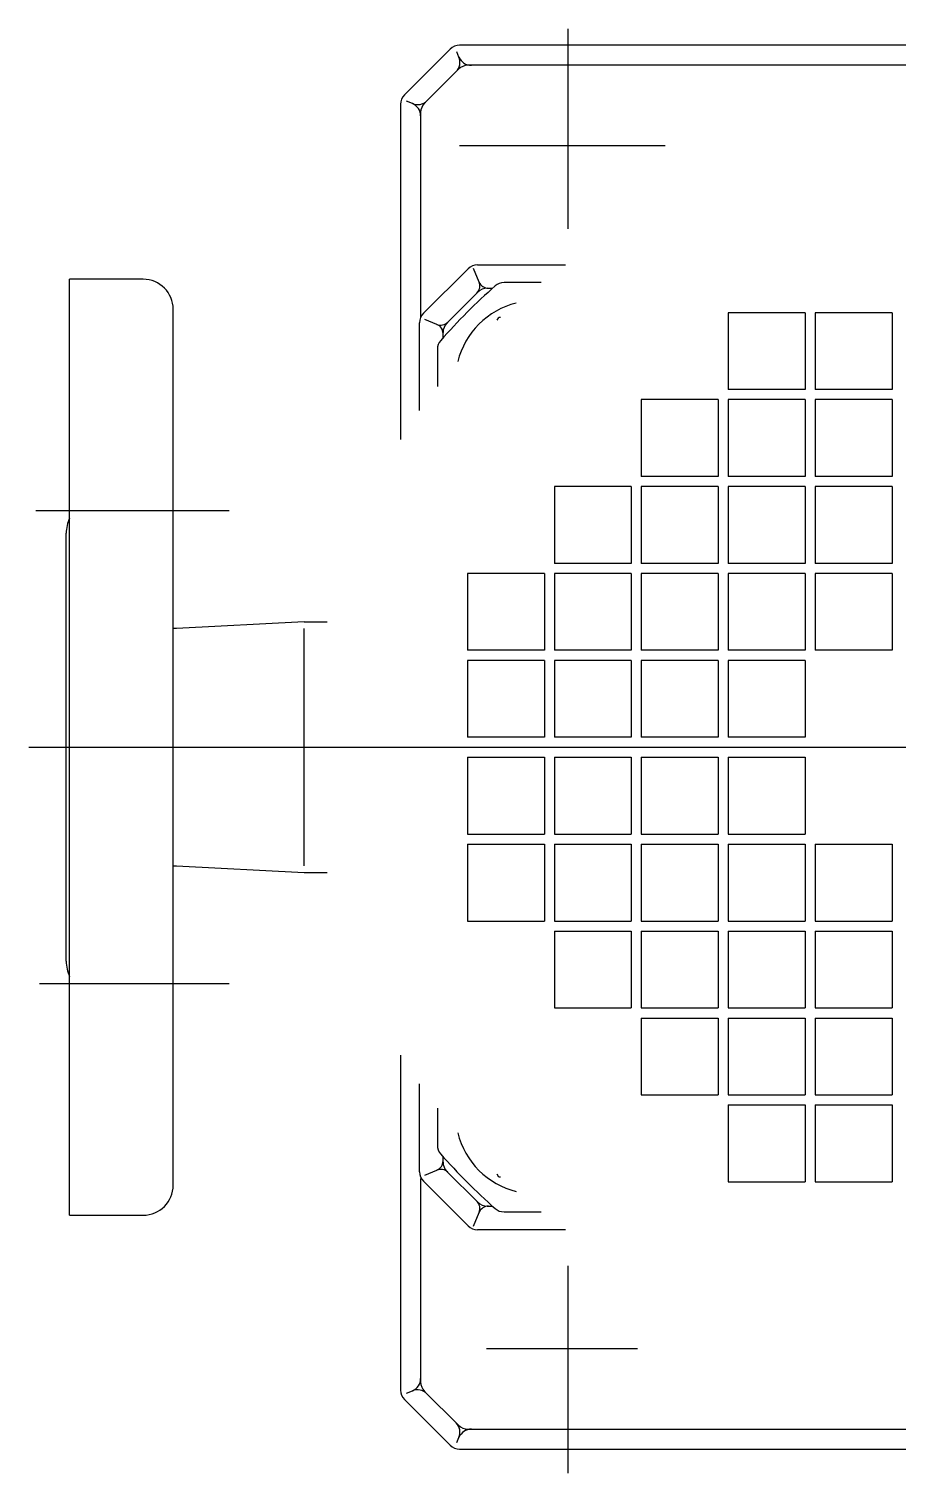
# Model space of a CAD drawing. Extents: x 226317 to 226469, y 8188101 to 8188260.
# Drawn here: x 226391.5586 to 226391.6884, y 8188239.5975 to 8188239.8135 of the extents above; entities that cross this region are included whole.
import ezdxf

# ---------------------------------------------------------------- set-up
doc = ezdxf.new("R2010")
doc.units = 0
doc.header["$LTSCALE"] = 15
doc.layers.get('0').update_dxf_attribs({"color": 250})
doc.layers.add('A-SANITARIOS', color=250, linetype='Continuous')

# ---------------------------------------------------------------- blocks, each defined once
blk = doc.blocks.new('BOMBAS-28.02.2025')
at = {"layer": 'A-SANITARIOS', "color": 8}
for p, q in [((2.122102833411191, -3.096062785945833, -9.617525271273668e-07), (2.122102833411191, -3.125987513922155, -9.617525271273668e-07)), ((2.122102833411191, -3.096062785945833, -9.617525271273668e-07), (2.122102833411191, -3.125987513922155, -9.617525271273668e-07)), ((2.104518218955491, -3.099100434221327, -9.617525271273668e-07), (2.097689614689443, -3.105928865261376, -9.617525271273668e-07)), ((2.104518218955491, -3.099100434221327, -9.617525271273668e-07), (2.097689614689443, -3.105928865261376, -9.617525271273668e-07)), ((2.105833618959878, -3.100280023179948, -9.617525271273668e-07), (2.105515250063036, -3.099511443637311, -9.617525271273668e-07)), ((2.105833618959878, -3.100280023179948, -9.617525271273668e-07), (2.105515250063036, -3.099511443637311, -9.617525271273668e-07)), ((2.238274223229382, -3.098514278419316, -9.617525271273668e-07), (2.105931690952275, -3.098514278419316, -9.617525271273668e-07)), ((2.238274223229382, -3.098514278419316, -9.617525271273668e-07), (2.105931690952275, -3.098514278419316, -9.617525271273668e-07)), ((2.105760970211122, -3.102100304327905, -9.617525271273668e-07), (2.100690138584469, -3.107171001844108, -9.617525271273668e-07)), ((2.105760970211122, -3.102100304327905, -9.617525271273668e-07), (2.100690138584469, -3.107171001844108, -9.617525271273668e-07)), ((2.237031542754266, -3.101514277048409, -9.617525271273668e-07), (2.107174853852484, -3.101514277048409, -9.617525271273668e-07)), ((2.237031542754266, -3.101514277048409, -9.617525271273668e-07), (2.107174853852484, -3.101514277048409, -9.617525271273668e-07)), ((2.097104298940394, -3.107311517931521, -9.617525271273668e-07), (2.097104298940394, -3.157479166053236, -9.617525271273668e-07)), ((2.097104298940394, -3.107311517931521, -9.617525271273668e-07), (2.097104298940394, -3.157479166053236, -9.617525271273668e-07)), ((2.09886921296129, -3.107245563529432, -9.617525271273668e-07), (2.097993386036251, -3.106882776133716, -9.617525271273668e-07)), ((2.09886921296129, -3.107245563529432, -9.617525271273668e-07), (2.097993386036251, -3.106882776133716, -9.617525271273668e-07)), ((2.100104299432132, -3.108585155569017, -9.617525271273668e-07), (2.100104299432132, -3.139186107553542, -9.617525271273668e-07)), ((2.100104299432132, -3.108585155569017, -9.617525271273668e-07), (2.100104299432132, -3.139186107553542, -9.617525271273668e-07)), ((2.105931202939246, -3.113514262251556, -9.617525271273668e-07), (2.13668803969631, -3.113514262251556, -9.617525271273668e-07)), ((2.105931202939246, -3.113514262251556, -9.617525271273668e-07), (2.13668803969631, -3.113514262251556, -9.617525271273668e-07)), ((2.107190323120449, -3.131936433725059, -9.617525271273668e-07), (2.100525633490179, -3.138601121492684, -9.617525271273668e-07)), ((2.107190323120449, -3.131936433725059, -9.617525271273668e-07), (2.100525633490179, -3.138601121492684, -9.617525271273668e-07)), ((2.108847473806236, -3.133938428945839, -9.617525271273668e-07), (2.108003989851568, -3.131902108900249, -9.617525271273668e-07)), ((2.108847473806236, -3.133938428945839, -9.617525271273668e-07), (2.108003989851568, -3.131902108900249, -9.617525271273668e-07)), ((2.108604542037938, -3.131350657902658, -9.617525271273668e-07), (2.12173979455838, -3.131350657902658, -9.617525271273668e-07)), ((2.108604542037938, -3.131350657902658, -9.617525271273668e-07), (2.12173979455838, -3.131350657902658, -9.617525271273668e-07)), ((2.047601369267795, -3.273514079861343, -9.617525271273668e-07), (2.047601369267795, -3.133514263667166, -9.617525271273668e-07)), ((2.058601369208191, -3.133514263667166, -9.617525271273668e-07), (2.047601369267795, -3.133514263667166, -9.617525271273668e-07)), ((2.047601369267795, -3.273514079861343, -9.617525271273668e-07), (2.047601369267795, -3.133514263667166, -9.617525271273668e-07)), ((2.058601369208191, -3.133514263667166, -9.617525271273668e-07), (2.047601369267795, -3.133514263667166, -9.617525271273668e-07)), ((2.118123346066568, -3.134014506824315, -9.617525271273668e-07), (2.112571827194188, -3.134014506824315, -9.617525271273668e-07)), ((2.118123346066568, -3.134014506824315, -9.617525271273668e-07), (2.112571827194188, -3.134014506824315, -9.617525271273668e-07)), ((2.108645708358381, -3.135449956171215, -9.617525271273668e-07), (2.104039154073689, -3.140056508593261, -9.617525271273668e-07)), ((2.108645708358381, -3.135449956171215, -9.617525271273668e-07), (2.104039154073689, -3.140056508593261, -9.617525271273668e-07)), ((2.110060107952449, -3.134864176623523, -9.617525271273668e-07), (2.110854298865888, -3.134864176623523, -9.617525271273668e-07)), ((2.110060107952449, -3.134864176623523, -9.617525271273668e-07), (2.110854298865888, -3.134864176623523, -9.617525271273668e-07)), ((2.063101370877121, -3.269014292396605, -9.617525271273668e-07), (2.063101370877121, -3.138014079071581, -9.617525271273668e-07)), ((2.063101370877121, -3.269014292396605, -9.617525271273668e-07), (2.063101370877121, -3.138014079071581, -9.617525271273668e-07)), ((2.157602834573481, -3.138514171354473, -9.617525271273668e-07), (2.146102835482452, -3.138514171354473, -9.617525271273668e-07)), ((2.146102835482452, -3.138514171354473, -9.617525271273668e-07), (2.146102835482452, -3.150014170445502, -9.617525271273668e-07)), ((2.157602834573481, -3.138514171354473, -9.617525271273668e-07), (2.146102835482452, -3.138514171354473, -9.617525271273668e-07)), ((2.146102835482452, -3.138514171354473, -9.617525271273668e-07), (2.146102835482452, -3.150014170445502, -9.617525271273668e-07)), ((2.157602834573481, -3.138514171354473, -9.617525271273668e-07), (2.157602834573481, -3.150014170445502, -9.617525271273668e-07)), ((2.157602834573481, -3.138514171354473, -9.617525271273668e-07), (2.157602834573481, -3.150014170445502, -9.617525271273668e-07)), ((2.159102833888028, -3.138514171354473, -9.617525271273668e-07), (2.159102833888028, -3.150014170445502, -9.617525271273668e-07)), ((2.170602832979057, -3.138514171354473, -9.617525271273668e-07), (2.159102833888028, -3.138514171354473, -9.617525271273668e-07)), ((2.159102833888028, -3.138514171354473, -9.617525271273668e-07), (2.159102833888028, -3.150014170445502, -9.617525271273668e-07)), ((2.170602832979057, -3.138514171354473, -9.617525271273668e-07), (2.159102833888028, -3.138514171354473, -9.617525271273668e-07)), ((2.170602832979057, -3.138514171354473, -9.617525271273668e-07), (2.170602832979057, -3.150014170445502, -9.617525271273668e-07)), ((2.170602832979057, -3.138514171354473, -9.617525271273668e-07), (2.170602832979057, -3.150014170445502, -9.617525271273668e-07)), ((2.099939501902554, -3.153150950558484, -9.617525271273668e-07), (2.099939501902554, -3.140015392564237, -9.617525271273668e-07)), ((2.099939501902554, -3.153150950558484, -9.617525271273668e-07), (2.099939501902554, -3.140015392564237, -9.617525271273668e-07)), ((2.102527438721154, -3.140258840285242, -9.617525271273668e-07), (2.100723669922445, -3.139511690475047, -9.617525271273668e-07)), ((2.102527438721154, -3.140258840285242, -9.617525271273668e-07), (2.100723669922445, -3.139511690475047, -9.617525271273668e-07)), ((2.11156789312372, -3.139642960391939, -9.617525271273668e-07), (2.111816308519337, -3.139212694950402, -9.617525271273668e-07)), ((2.11156789312372, -3.139642960391939, -9.617525271273668e-07), (2.111816308519337, -3.139212694950402, -9.617525271273668e-07)), ((2.112025440728758, -3.139212596230209, -9.617525271273668e-07), (2.111816217249725, -3.139212596230209, -9.617525271273668e-07)), ((2.112025440728758, -3.139212596230209, -9.617525271273668e-07), (2.111816217249725, -3.139212596230209, -9.617525271273668e-07)), ((2.103452929353807, -3.142265300266445, -9.617525271273668e-07), (2.103452929353807, -3.141470835544169, -9.617525271273668e-07)), ((2.103452929353807, -3.142265300266445, -9.617525271273668e-07), (2.103452929353807, -3.141470835544169, -9.617525271273668e-07)), ((2.102601126825903, -3.143985209055245, -9.617525271273668e-07), (2.102601126825903, -3.149537212215364, -9.617525271273668e-07)), ((2.102601126825903, -3.143985209055245, -9.617525271273668e-07), (2.102601126825903, -3.149537212215364, -9.617525271273668e-07)), ((2.14460283430526, -3.151514171622694, -9.617525271273668e-07), (2.133102833351586, -3.151514171622694, -9.617525271273668e-07)), ((2.133102833351586, -3.151514171622694, -9.617525271273668e-07), (2.133102833351586, -3.163014170713723, -9.617525271273668e-07)), ((2.14460283430526, -3.151514171622694, -9.617525271273668e-07), (2.133102833351586, -3.151514171622694, -9.617525271273668e-07)), ((2.133102833351586, -3.151514171622694, -9.617525271273668e-07), (2.133102833351586, -3.163014170713723, -9.617525271273668e-07)), ((2.14460283430526, -3.151514171622694, -9.617525271273668e-07), (2.14460283430526, -3.163014170713723, -9.617525271273668e-07)), ((2.14460283430526, -3.151514171622694, -9.617525271273668e-07), (2.14460283430526, -3.163014170713723, -9.617525271273668e-07)), ((2.157602834573481, -3.150014170445502, -9.617525271273668e-07), (2.146102835482452, -3.150014170445502, -9.617525271273668e-07)), ((2.157602834573481, -3.150014170445502, -9.617525271273668e-07), (2.146102835482452, -3.150014170445502, -9.617525271273668e-07)), ((2.157602834573481, -3.151514171622694, -9.617525271273668e-07), (2.146102835482452, -3.151514171622694, -9.617525271273668e-07)), ((2.146102835482452, -3.151514171622694, -9.617525271273668e-07), (2.146102835482452, -3.163014170713723, -9.617525271273668e-07)), ((2.157602834573481, -3.151514171622694, -9.617525271273668e-07), (2.146102835482452, -3.151514171622694, -9.617525271273668e-07)), ((2.146102835482452, -3.151514171622694, -9.617525271273668e-07), (2.146102835482452, -3.163014170713723, -9.617525271273668e-07)), ((2.157602834573481, -3.151514171622694, -9.617525271273668e-07), (2.157602834573481, -3.163014170713723, -9.617525271273668e-07)), ((2.157602834573481, -3.151514171622694, -9.617525271273668e-07), (2.157602834573481, -3.163014170713723, -9.617525271273668e-07)), ((2.170602832979057, -3.150014170445502, -9.617525271273668e-07), (2.159102833888028, -3.150014170445502, -9.617525271273668e-07)), ((2.170602832979057, -3.150014170445502, -9.617525271273668e-07), (2.159102833888028, -3.150014170445502, -9.617525271273668e-07)), ((2.170602832979057, -3.151514171622694, -9.617525271273668e-07), (2.159102833888028, -3.151514171622694, -9.617525271273668e-07)), ((2.159102833888028, -3.151514171622694, -9.617525271273668e-07), (2.159102833888028, -3.163014170713723, -9.617525271273668e-07)), ((2.170602832979057, -3.151514171622694, -9.617525271273668e-07), (2.159102833888028, -3.151514171622694, -9.617525271273668e-07)), ((2.159102833888028, -3.151514171622694, -9.617525271273668e-07), (2.159102833888028, -3.163014170713723, -9.617525271273668e-07)), ((2.170602832979057, -3.151514171622694, -9.617525271273668e-07), (2.170602832979057, -3.163014170713723, -9.617525271273668e-07)), ((2.170602832979057, -3.151514171622694, -9.617525271273668e-07), (2.170602832979057, -3.163014170713723, -9.617525271273668e-07)), ((2.131602834037039, -3.164514171890914, -9.617525271273668e-07), (2.120102833083365, -3.164514171890914, -9.617525271273668e-07)), ((2.120102833083365, -3.164514171890914, -9.617525271273668e-07), (2.120102833083365, -3.176014170981944, -9.617525271273668e-07)), ((2.131602834037039, -3.164514171890914, -9.617525271273668e-07), (2.120102833083365, -3.164514171890914, -9.617525271273668e-07)), ((2.120102833083365, -3.164514171890914, -9.617525271273668e-07), (2.120102833083365, -3.176014170981944, -9.617525271273668e-07)), ((2.131602834037039, -3.164514171890914, -9.617525271273668e-07), (2.131602834037039, -3.176014170981944, -9.617525271273668e-07)), ((2.131602834037039, -3.164514171890914, -9.617525271273668e-07), (2.131602834037039, -3.176014170981944, -9.617525271273668e-07)), ((2.14460283430526, -3.163014170713723, -9.617525271273668e-07), (2.133102833351586, -3.163014170713723, -9.617525271273668e-07)), ((2.14460283430526, -3.163014170713723, -9.617525271273668e-07), (2.133102833351586, -3.163014170713723, -9.617525271273668e-07)), ((2.14460283430526, -3.164514171890914, -9.617525271273668e-07), (2.133102833351586, -3.164514171890914, -9.617525271273668e-07)), ((2.133102833351586, -3.164514171890914, -9.617525271273668e-07), (2.133102833351586, -3.176014170981944, -9.617525271273668e-07)), ((2.14460283430526, -3.164514171890914, -9.617525271273668e-07), (2.133102833351586, -3.164514171890914, -9.617525271273668e-07)), ((2.133102833351586, -3.164514171890914, -9.617525271273668e-07), (2.133102833351586, -3.176014170981944, -9.617525271273668e-07)), ((2.14460283430526, -3.164514171890914, -9.617525271273668e-07), (2.14460283430526, -3.176014170981944, -9.617525271273668e-07)), ((2.14460283430526, -3.164514171890914, -9.617525271273668e-07), (2.14460283430526, -3.176014170981944, -9.617525271273668e-07)), ((2.157602834573481, -3.163014170713723, -9.617525271273668e-07), (2.146102835482452, -3.163014170713723, -9.617525271273668e-07)), ((2.157602834573481, -3.163014170713723, -9.617525271273668e-07), (2.146102835482452, -3.163014170713723, -9.617525271273668e-07)), ((2.157602834573481, -3.164514171890914, -9.617525271273668e-07), (2.146102835482452, -3.164514171890914, -9.617525271273668e-07)), ((2.146102835482452, -3.164514171890914, -9.617525271273668e-07), (2.146102835482452, -3.176014170981944, -9.617525271273668e-07)), ((2.157602834573481, -3.164514171890914, -9.617525271273668e-07), (2.146102835482452, -3.164514171890914, -9.617525271273668e-07)), ((2.146102835482452, -3.164514171890914, -9.617525271273668e-07), (2.146102835482452, -3.176014170981944, -9.617525271273668e-07)), ((2.157602834573481, -3.164514171890914, -9.617525271273668e-07), (2.157602834573481, -3.176014170981944, -9.617525271273668e-07)), ((2.157602834573481, -3.164514171890914, -9.617525271273668e-07), (2.157602834573481, -3.176014170981944, -9.617525271273668e-07)), ((2.170602832979057, -3.163014170713723, -9.617525271273668e-07), (2.159102833888028, -3.163014170713723, -9.617525271273668e-07)), ((2.170602832979057, -3.163014170713723, -9.617525271273668e-07), (2.159102833888028, -3.163014170713723, -9.617525271273668e-07)), ((2.170602832979057, -3.164514171890914, -9.617525271273668e-07), (2.159102833888028, -3.164514171890914, -9.617525271273668e-07)), ((2.159102833888028, -3.164514171890914, -9.617525271273668e-07), (2.159102833888028, -3.176014170981944, -9.617525271273668e-07)), ((2.170602832979057, -3.164514171890914, -9.617525271273668e-07), (2.159102833888028, -3.164514171890914, -9.617525271273668e-07)), ((2.159102833888028, -3.164514171890914, -9.617525271273668e-07), (2.159102833888028, -3.176014170981944, -9.617525271273668e-07)), ((2.170602832979057, -3.164514171890914, -9.617525271273668e-07), (2.170602832979057, -3.176014170981944, -9.617525271273668e-07)), ((2.170602832979057, -3.164514171890914, -9.617525271273668e-07), (2.170602832979057, -3.176014170981944, -9.617525271273668e-07)), ((2.07146904716501, -3.168156809173524, -9.617525271273668e-07), (2.042554006970022, -3.168156809173524, -9.617525271273668e-07)), ((2.07146904716501, -3.168156809173524, -9.617525271273668e-07), (2.042554006970022, -3.168156809173524, -9.617525271273668e-07)), ((2.047101366391871, -3.235514446161687, -9.617525271273668e-07), (2.047101366391871, -3.171513895504177, -9.617525271273668e-07)), ((2.047101366391871, -3.235514446161687, -9.617525271273668e-07), (2.047101366391871, -3.171513895504177, -9.617525271273668e-07)), ((2.118602833768819, -3.17751417029649, -9.617525271273668e-07), (2.107102834677789, -3.17751417029649, -9.617525271273668e-07)), ((2.107102834677789, -3.17751417029649, -9.617525271273668e-07), (2.107102834677789, -3.189014171250165, -9.617525271273668e-07)), ((2.118602833768819, -3.17751417029649, -9.617525271273668e-07), (2.107102834677789, -3.17751417029649, -9.617525271273668e-07)), ((2.107102834677789, -3.17751417029649, -9.617525271273668e-07), (2.107102834677789, -3.189014171250165, -9.617525271273668e-07)), ((2.118602833768819, -3.17751417029649, -9.617525271273668e-07), (2.118602833768819, -3.189014171250165, -9.617525271273668e-07)), ((2.118602833768819, -3.17751417029649, -9.617525271273668e-07), (2.118602833768819, -3.189014171250165, -9.617525271273668e-07)), ((2.131602834037039, -3.176014170981944, -9.617525271273668e-07), (2.120102833083365, -3.176014170981944, -9.617525271273668e-07)), ((2.131602834037039, -3.176014170981944, -9.617525271273668e-07), (2.120102833083365, -3.176014170981944, -9.617525271273668e-07)), ((2.131602834037039, -3.17751417029649, -9.617525271273668e-07), (2.120102833083365, -3.17751417029649, -9.617525271273668e-07)), ((2.120102833083365, -3.17751417029649, -9.617525271273668e-07), (2.120102833083365, -3.189014171250165, -9.617525271273668e-07)), ((2.131602834037039, -3.17751417029649, -9.617525271273668e-07), (2.120102833083365, -3.17751417029649, -9.617525271273668e-07)), ((2.120102833083365, -3.17751417029649, -9.617525271273668e-07), (2.120102833083365, -3.189014171250165, -9.617525271273668e-07)), ((2.131602834037039, -3.17751417029649, -9.617525271273668e-07), (2.131602834037039, -3.189014171250165, -9.617525271273668e-07)), ((2.131602834037039, -3.17751417029649, -9.617525271273668e-07), (2.131602834037039, -3.189014171250165, -9.617525271273668e-07)), ((2.14460283430526, -3.176014170981944, -9.617525271273668e-07), (2.133102833351586, -3.176014170981944, -9.617525271273668e-07)), ((2.14460283430526, -3.176014170981944, -9.617525271273668e-07), (2.133102833351586, -3.176014170981944, -9.617525271273668e-07)), ((2.14460283430526, -3.17751417029649, -9.617525271273668e-07), (2.133102833351586, -3.17751417029649, -9.617525271273668e-07)), ((2.133102833351586, -3.17751417029649, -9.617525271273668e-07), (2.133102833351586, -3.189014171250165, -9.617525271273668e-07)), ((2.14460283430526, -3.17751417029649, -9.617525271273668e-07), (2.133102833351586, -3.17751417029649, -9.617525271273668e-07)), ((2.133102833351586, -3.17751417029649, -9.617525271273668e-07), (2.133102833351586, -3.189014171250165, -9.617525271273668e-07)), ((2.14460283430526, -3.17751417029649, -9.617525271273668e-07), (2.14460283430526, -3.189014171250165, -9.617525271273668e-07)), ((2.14460283430526, -3.17751417029649, -9.617525271273668e-07), (2.14460283430526, -3.189014171250165, -9.617525271273668e-07)), ((2.157602834573481, -3.176014170981944, -9.617525271273668e-07), (2.146102835482452, -3.176014170981944, -9.617525271273668e-07)), ((2.157602834573481, -3.176014170981944, -9.617525271273668e-07), (2.146102835482452, -3.176014170981944, -9.617525271273668e-07)), ((2.157602834573481, -3.17751417029649, -9.617525271273668e-07), (2.146102835482452, -3.17751417029649, -9.617525271273668e-07)), ((2.146102835482452, -3.17751417029649, -9.617525271273668e-07), (2.146102835482452, -3.189014171250165, -9.617525271273668e-07)), ((2.157602834573481, -3.17751417029649, -9.617525271273668e-07), (2.146102835482452, -3.17751417029649, -9.617525271273668e-07)), ((2.146102835482452, -3.17751417029649, -9.617525271273668e-07), (2.146102835482452, -3.189014171250165, -9.617525271273668e-07)), ((2.157602834573481, -3.17751417029649, -9.617525271273668e-07), (2.157602834573481, -3.189014171250165, -9.617525271273668e-07)), ((2.157602834573481, -3.17751417029649, -9.617525271273668e-07), (2.157602834573481, -3.189014171250165, -9.617525271273668e-07)), ((2.170602832979057, -3.176014170981944, -9.617525271273668e-07), (2.159102833888028, -3.176014170981944, -9.617525271273668e-07)), ((2.170602832979057, -3.176014170981944, -9.617525271273668e-07), (2.159102833888028, -3.176014170981944, -9.617525271273668e-07)), ((2.159102833888028, -3.17751417029649, -9.617525271273668e-07), (2.159102833888028, -3.189014171250165, -9.617525271273668e-07)), ((2.170602832979057, -3.17751417029649, -9.617525271273668e-07), (2.159102833888028, -3.17751417029649, -9.617525271273668e-07)), ((2.159102833888028, -3.17751417029649, -9.617525271273668e-07), (2.159102833888028, -3.189014171250165, -9.617525271273668e-07)), ((2.170602832979057, -3.17751417029649, -9.617525271273668e-07), (2.159102833888028, -3.17751417029649, -9.617525271273668e-07)), ((2.170602832979057, -3.17751417029649, -9.617525271273668e-07), (2.170602832979057, -3.189014171250165, -9.617525271273668e-07)), ((2.170602832979057, -3.17751417029649, -9.617525271273668e-07), (2.170602832979057, -3.189014171250165, -9.617525271273668e-07)), ((2.063601854315493, -3.185764201916754, -9.617525271273668e-07), (2.063101370877121, -3.185764201916754, -9.617525271273668e-07)), ((2.063601854315493, -3.185764201916754, -9.617525271273668e-07), (2.063101370877121, -3.185764201916754, -9.617525271273668e-07)), ((2.082679559534881, -3.184764369390905, -9.617525271273668e-07), (2.063600269204471, -3.18576427269727, -9.617525271273668e-07)), ((2.082679559534881, -3.184764369390905, -9.617525271273668e-07), (2.063600269204471, -3.18576427269727, -9.617525271273668e-07)), ((2.082680958381388, -3.184764293022454, -9.617525271273668e-07), (2.086123586690519, -3.184764293022454, -9.617525271273668e-07)), ((2.082680958381388, -3.184764293022454, -9.617525271273668e-07), (2.086123586690519, -3.184764293022454, -9.617525271273668e-07)), ((2.082681206113193, -3.221264171414077, -9.617525271273668e-07), (2.082681206113193, -3.185764201916754, -9.617525271273668e-07)), ((2.082681206113193, -3.221264171414077, -9.617525271273668e-07), (2.082681206113193, -3.185764201916754, -9.617525271273668e-07)), ((2.118602833768819, -3.189014171250165, -9.617525271273668e-07), (2.107102834677789, -3.189014171250165, -9.617525271273668e-07)), ((2.118602833768819, -3.189014171250165, -9.617525271273668e-07), (2.107102834677789, -3.189014171250165, -9.617525271273668e-07)), ((2.118602833768819, -3.190514170564711, -9.617525271273668e-07), (2.107102834677789, -3.190514170564711, -9.617525271273668e-07)), ((2.107102834677789, -3.190514170564711, -9.617525271273668e-07), (2.107102834677789, -3.202014171518385, -9.617525271273668e-07)), ((2.118602833768819, -3.190514170564711, -9.617525271273668e-07), (2.107102834677789, -3.190514170564711, -9.617525271273668e-07)), ((2.107102834677789, -3.190514170564711, -9.617525271273668e-07), (2.107102834677789, -3.202014171518385, -9.617525271273668e-07)), ((2.118602833768819, -3.190514170564711, -9.617525271273668e-07), (2.118602833768819, -3.202014171518385, -9.617525271273668e-07)), ((2.118602833768819, -3.190514170564711, -9.617525271273668e-07), (2.118602833768819, -3.202014171518385, -9.617525271273668e-07)), ((2.131602834037039, -3.189014171250165, -9.617525271273668e-07), (2.120102833083365, -3.189014171250165, -9.617525271273668e-07)), ((2.131602834037039, -3.189014171250165, -9.617525271273668e-07), (2.120102833083365, -3.189014171250165, -9.617525271273668e-07)), ((2.120102833083365, -3.190514170564711, -9.617525271273668e-07), (2.120102833083365, -3.202014171518385, -9.617525271273668e-07)), ((2.131602834037039, -3.190514170564711, -9.617525271273668e-07), (2.120102833083365, -3.190514170564711, -9.617525271273668e-07)), ((2.120102833083365, -3.190514170564711, -9.617525271273668e-07), (2.120102833083365, -3.202014171518385, -9.617525271273668e-07)), ((2.131602834037039, -3.190514170564711, -9.617525271273668e-07), (2.120102833083365, -3.190514170564711, -9.617525271273668e-07)), ((2.131602834037039, -3.190514170564711, -9.617525271273668e-07), (2.131602834037039, -3.202014171518385, -9.617525271273668e-07)), ((2.131602834037039, -3.190514170564711, -9.617525271273668e-07), (2.131602834037039, -3.202014171518385, -9.617525271273668e-07)), ((2.14460283430526, -3.189014171250165, -9.617525271273668e-07), (2.133102833351586, -3.189014171250165, -9.617525271273668e-07)), ((2.14460283430526, -3.189014171250165, -9.617525271273668e-07), (2.133102833351586, -3.189014171250165, -9.617525271273668e-07)), ((2.133102833351586, -3.190514170564711, -9.617525271273668e-07), (2.133102833351586, -3.202014171518385, -9.617525271273668e-07)), ((2.14460283430526, -3.190514170564711, -9.617525271273668e-07), (2.133102833351586, -3.190514170564711, -9.617525271273668e-07)), ((2.133102833351586, -3.190514170564711, -9.617525271273668e-07), (2.133102833351586, -3.202014171518385, -9.617525271273668e-07)), ((2.14460283430526, -3.190514170564711, -9.617525271273668e-07), (2.133102833351586, -3.190514170564711, -9.617525271273668e-07)), ((2.14460283430526, -3.190514170564711, -9.617525271273668e-07), (2.14460283430526, -3.202014171518385, -9.617525271273668e-07)), ((2.14460283430526, -3.190514170564711, -9.617525271273668e-07), (2.14460283430526, -3.202014171518385, -9.617525271273668e-07)), ((2.157602834573481, -3.189014171250165, -9.617525271273668e-07), (2.146102835482452, -3.189014171250165, -9.617525271273668e-07)), ((2.157602834573481, -3.189014171250165, -9.617525271273668e-07), (2.146102835482452, -3.189014171250165, -9.617525271273668e-07)), ((2.146102835482452, -3.190514170564711, -9.617525271273668e-07), (2.146102835482452, -3.202014171518385, -9.617525271273668e-07)), ((2.157602834573481, -3.190514170564711, -9.617525271273668e-07), (2.146102835482452, -3.190514170564711, -9.617525271273668e-07)), ((2.146102835482452, -3.190514170564711, -9.617525271273668e-07), (2.146102835482452, -3.202014171518385, -9.617525271273668e-07)), ((2.157602834573481, -3.190514170564711, -9.617525271273668e-07), (2.146102835482452, -3.190514170564711, -9.617525271273668e-07)), ((2.157602834573481, -3.190514170564711, -9.617525271273668e-07), (2.157602834573481, -3.202014171518385, -9.617525271273668e-07)), ((2.157602834573481, -3.190514170564711, -9.617525271273668e-07), (2.157602834573481, -3.202014171518385, -9.617525271273668e-07)), ((2.170602832979057, -3.189014171250165, -9.617525271273668e-07), (2.159102833888028, -3.189014171250165, -9.617525271273668e-07)), ((2.170602832979057, -3.189014171250165, -9.617525271273668e-07), (2.159102833888028, -3.189014171250165, -9.617525271273668e-07)), ((2.04152006941149, -3.203514170832932, -9.617525271273668e-07), (2.302399708947632, -3.203514170832932, -9.617525271273668e-07)), ((2.04152006941149, -3.203514170832932, -9.617525271273668e-07), (2.302399708947632, -3.203514170832932, -9.617525271273668e-07)), ((2.118602833768819, -3.202014171518385, -9.617525271273668e-07), (2.107102834677789, -3.202014171518385, -9.617525271273668e-07)), ((2.118602833768819, -3.202014171518385, -9.617525271273668e-07), (2.107102834677789, -3.202014171518385, -9.617525271273668e-07)), ((2.131602834037039, -3.202014171518385, -9.617525271273668e-07), (2.120102833083365, -3.202014171518385, -9.617525271273668e-07)), ((2.131602834037039, -3.202014171518385, -9.617525271273668e-07), (2.120102833083365, -3.202014171518385, -9.617525271273668e-07)), ((2.14460283430526, -3.202014171518385, -9.617525271273668e-07), (2.133102833351586, -3.202014171518385, -9.617525271273668e-07)), ((2.14460283430526, -3.202014171518385, -9.617525271273668e-07), (2.133102833351586, -3.202014171518385, -9.617525271273668e-07)), ((2.157602834573481, -3.202014171518385, -9.617525271273668e-07), (2.146102835482452, -3.202014171518385, -9.617525271273668e-07)), ((2.157602834573481, -3.202014171518385, -9.617525271273668e-07), (2.146102835482452, -3.202014171518385, -9.617525271273668e-07)), ((2.107102834677789, -3.205014170147479, -9.617525271273668e-07), (2.107102834677789, -3.216514171101153, -9.617525271273668e-07)), ((2.107102834677789, -3.205014170147479, -9.617525271273668e-07), (2.118602833768819, -3.205014170147479, -9.617525271273668e-07)), ((2.107102834677789, -3.205014170147479, -9.617525271273668e-07), (2.107102834677789, -3.216514171101153, -9.617525271273668e-07)), ((2.107102834677789, -3.205014170147479, -9.617525271273668e-07), (2.118602833768819, -3.205014170147479, -9.617525271273668e-07)), ((2.118602833768819, -3.205014170147479, -9.617525271273668e-07), (2.118602833768819, -3.216514171101153, -9.617525271273668e-07)), ((2.118602833768819, -3.205014170147479, -9.617525271273668e-07), (2.118602833768819, -3.216514171101153, -9.617525271273668e-07)), ((2.120102833083365, -3.205014170147479, -9.617525271273668e-07), (2.120102833083365, -3.216514171101153, -9.617525271273668e-07)), ((2.120102833083365, -3.205014170147479, -9.617525271273668e-07), (2.131602834037039, -3.205014170147479, -9.617525271273668e-07)), ((2.120102833083365, -3.205014170147479, -9.617525271273668e-07), (2.120102833083365, -3.216514171101153, -9.617525271273668e-07)), ((2.120102833083365, -3.205014170147479, -9.617525271273668e-07), (2.131602834037039, -3.205014170147479, -9.617525271273668e-07)), ((2.131602834037039, -3.205014170147479, -9.617525271273668e-07), (2.131602834037039, -3.216514171101153, -9.617525271273668e-07)), ((2.131602834037039, -3.205014170147479, -9.617525271273668e-07), (2.131602834037039, -3.216514171101153, -9.617525271273668e-07)), ((2.133102833351586, -3.205014170147479, -9.617525271273668e-07), (2.133102833351586, -3.216514171101153, -9.617525271273668e-07)), ((2.133102833351586, -3.205014170147479, -9.617525271273668e-07), (2.14460283430526, -3.205014170147479, -9.617525271273668e-07)), ((2.133102833351586, -3.205014170147479, -9.617525271273668e-07), (2.133102833351586, -3.216514171101153, -9.617525271273668e-07)), ((2.133102833351586, -3.205014170147479, -9.617525271273668e-07), (2.14460283430526, -3.205014170147479, -9.617525271273668e-07)), ((2.14460283430526, -3.205014170147479, -9.617525271273668e-07), (2.14460283430526, -3.216514171101153, -9.617525271273668e-07)), ((2.14460283430526, -3.205014170147479, -9.617525271273668e-07), (2.14460283430526, -3.216514171101153, -9.617525271273668e-07)), ((2.146102835482452, -3.205014170147479, -9.617525271273668e-07), (2.157602834573481, -3.205014170147479, -9.617525271273668e-07)), ((2.146102835482452, -3.205014170147479, -9.617525271273668e-07), (2.146102835482452, -3.216514171101153, -9.617525271273668e-07)), ((2.146102835482452, -3.205014170147479, -9.617525271273668e-07), (2.157602834573481, -3.205014170147479, -9.617525271273668e-07)), ((2.146102835482452, -3.205014170147479, -9.617525271273668e-07), (2.146102835482452, -3.216514171101153, -9.617525271273668e-07)), ((2.157602834573481, -3.205014170147479, -9.617525271273668e-07), (2.157602834573481, -3.216514171101153, -9.617525271273668e-07)), ((2.157602834573481, -3.205014170147479, -9.617525271273668e-07), (2.157602834573481, -3.216514171101153, -9.617525271273668e-07)), ((2.107102834677789, -3.216514171101153, -9.617525271273668e-07), (2.118602833768819, -3.216514171101153, -9.617525271273668e-07)), ((2.107102834677789, -3.216514171101153, -9.617525271273668e-07), (2.118602833768819, -3.216514171101153, -9.617525271273668e-07)), ((2.120102833083365, -3.216514171101153, -9.617525271273668e-07), (2.131602834037039, -3.216514171101153, -9.617525271273668e-07)), ((2.120102833083365, -3.216514171101153, -9.617525271273668e-07), (2.131602834037039, -3.216514171101153, -9.617525271273668e-07)), ((2.133102833351586, -3.216514171101153, -9.617525271273668e-07), (2.14460283430526, -3.216514171101153, -9.617525271273668e-07)), ((2.133102833351586, -3.216514171101153, -9.617525271273668e-07), (2.14460283430526, -3.216514171101153, -9.617525271273668e-07)), ((2.146102835482452, -3.216514171101153, -9.617525271273668e-07), (2.157602834573481, -3.216514171101153, -9.617525271273668e-07)), ((2.146102835482452, -3.216514171101153, -9.617525271273668e-07), (2.157602834573481, -3.216514171101153, -9.617525271273668e-07)), ((2.107102834677789, -3.218014170415699, -9.617525271273668e-07), (2.107102834677789, -3.229514171369374, -9.617525271273668e-07)), ((2.107102834677789, -3.218014170415699, -9.617525271273668e-07), (2.118602833768819, -3.218014170415699, -9.617525271273668e-07)), ((2.107102834677789, -3.218014170415699, -9.617525271273668e-07), (2.107102834677789, -3.229514171369374, -9.617525271273668e-07)), ((2.107102834677789, -3.218014170415699, -9.617525271273668e-07), (2.118602833768819, -3.218014170415699, -9.617525271273668e-07)), ((2.118602833768819, -3.218014170415699, -9.617525271273668e-07), (2.118602833768819, -3.229514171369374, -9.617525271273668e-07)), ((2.118602833768819, -3.218014170415699, -9.617525271273668e-07), (2.118602833768819, -3.229514171369374, -9.617525271273668e-07)), ((2.120102833083365, -3.218014170415699, -9.617525271273668e-07), (2.120102833083365, -3.229514171369374, -9.617525271273668e-07)), ((2.120102833083365, -3.218014170415699, -9.617525271273668e-07), (2.131602834037039, -3.218014170415699, -9.617525271273668e-07)), ((2.120102833083365, -3.218014170415699, -9.617525271273668e-07), (2.120102833083365, -3.229514171369374, -9.617525271273668e-07)), ((2.120102833083365, -3.218014170415699, -9.617525271273668e-07), (2.131602834037039, -3.218014170415699, -9.617525271273668e-07)), ((2.131602834037039, -3.218014170415699, -9.617525271273668e-07), (2.131602834037039, -3.229514171369374, -9.617525271273668e-07)), ((2.131602834037039, -3.218014170415699, -9.617525271273668e-07), (2.131602834037039, -3.229514171369374, -9.617525271273668e-07)), ((2.133102833351586, -3.218014170415699, -9.617525271273668e-07), (2.133102833351586, -3.229514171369374, -9.617525271273668e-07)), ((2.133102833351586, -3.218014170415699, -9.617525271273668e-07), (2.14460283430526, -3.218014170415699, -9.617525271273668e-07)), ((2.133102833351586, -3.218014170415699, -9.617525271273668e-07), (2.133102833351586, -3.229514171369374, -9.617525271273668e-07)), ((2.133102833351586, -3.218014170415699, -9.617525271273668e-07), (2.14460283430526, -3.218014170415699, -9.617525271273668e-07)), ((2.14460283430526, -3.218014170415699, -9.617525271273668e-07), (2.14460283430526, -3.229514171369374, -9.617525271273668e-07)), ((2.14460283430526, -3.218014170415699, -9.617525271273668e-07), (2.14460283430526, -3.229514171369374, -9.617525271273668e-07)), ((2.146102835482452, -3.218014170415699, -9.617525271273668e-07), (2.146102835482452, -3.229514171369374, -9.617525271273668e-07)), ((2.146102835482452, -3.218014170415699, -9.617525271273668e-07), (2.157602834573481, -3.218014170415699, -9.617525271273668e-07)), ((2.146102835482452, -3.218014170415699, -9.617525271273668e-07), (2.146102835482452, -3.229514171369374, -9.617525271273668e-07)), ((2.146102835482452, -3.218014170415699, -9.617525271273668e-07), (2.157602834573481, -3.218014170415699, -9.617525271273668e-07)), ((2.157602834573481, -3.218014170415699, -9.617525271273668e-07), (2.157602834573481, -3.229514171369374, -9.617525271273668e-07)), ((2.157602834573481, -3.218014170415699, -9.617525271273668e-07), (2.157602834573481, -3.229514171369374, -9.617525271273668e-07)), ((2.159102833888028, -3.218014170415699, -9.617525271273668e-07), (2.170602832979057, -3.218014170415699, -9.617525271273668e-07)), ((2.159102833888028, -3.218014170415699, -9.617525271273668e-07), (2.159102833888028, -3.229514171369374, -9.617525271273668e-07)), ((2.159102833888028, -3.218014170415699, -9.617525271273668e-07), (2.170602832979057, -3.218014170415699, -9.617525271273668e-07)), ((2.159102833888028, -3.218014170415699, -9.617525271273668e-07), (2.159102833888028, -3.229514171369374, -9.617525271273668e-07)), ((2.170602832979057, -3.218014170415699, -9.617525271273668e-07), (2.170602832979057, -3.229514171369374, -9.617525271273668e-07)), ((2.170602832979057, -3.218014170415699, -9.617525271273668e-07), (2.170602832979057, -3.229514171369374, -9.617525271273668e-07)), ((2.063101370877121, -3.221264171414077, -9.617525271273668e-07), (2.063601854315493, -3.221264171414077, -9.617525271273668e-07)), ((2.063101370877121, -3.221264171414077, -9.617525271273668e-07), (2.063601854315493, -3.221264171414077, -9.617525271273668e-07)), ((2.063601949310396, -3.221263973973691, -9.617525271273668e-07), (2.082683184242342, -3.222263981588185, -9.617525271273668e-07)), ((2.063601949310396, -3.221263973973691, -9.617525271273668e-07), (2.082683184242342, -3.222263981588185, -9.617525271273668e-07)), ((2.082682910433505, -3.222264201380312, -9.617525271273668e-07), (2.086123586690519, -3.222264201380312, -9.617525271273668e-07)), ((2.082682910433505, -3.222264201380312, -9.617525271273668e-07), (2.086123586690519, -3.222264201380312, -9.617525271273668e-07)), ((2.107102834677789, -3.229514171369374, -9.617525271273668e-07), (2.118602833768819, -3.229514171369374, -9.617525271273668e-07)), ((2.107102834677789, -3.229514171369374, -9.617525271273668e-07), (2.118602833768819, -3.229514171369374, -9.617525271273668e-07)), ((2.120102833083365, -3.229514171369374, -9.617525271273668e-07), (2.131602834037039, -3.229514171369374, -9.617525271273668e-07)), ((2.120102833083365, -3.229514171369374, -9.617525271273668e-07), (2.131602834037039, -3.229514171369374, -9.617525271273668e-07)), ((2.133102833351586, -3.229514171369374, -9.617525271273668e-07), (2.14460283430526, -3.229514171369374, -9.617525271273668e-07)), ((2.133102833351586, -3.229514171369374, -9.617525271273668e-07), (2.14460283430526, -3.229514171369374, -9.617525271273668e-07)), ((2.146102835482452, -3.229514171369374, -9.617525271273668e-07), (2.157602834573481, -3.229514171369374, -9.617525271273668e-07)), ((2.146102835482452, -3.229514171369374, -9.617525271273668e-07), (2.157602834573481, -3.229514171369374, -9.617525271273668e-07)), ((2.159102833888028, -3.229514171369374, -9.617525271273668e-07), (2.170602832979057, -3.229514171369374, -9.617525271273668e-07)), ((2.159102833888028, -3.229514171369374, -9.617525271273668e-07), (2.170602832979057, -3.229514171369374, -9.617525271273668e-07)), ((2.120102833083365, -3.23101417068392, -9.617525271273668e-07), (2.120102833083365, -3.242514171637595, -9.617525271273668e-07)), ((2.120102833083365, -3.23101417068392, -9.617525271273668e-07), (2.131602834037039, -3.23101417068392, -9.617525271273668e-07)), ((2.120102833083365, -3.23101417068392, -9.617525271273668e-07), (2.120102833083365, -3.242514171637595, -9.617525271273668e-07)), ((2.120102833083365, -3.23101417068392, -9.617525271273668e-07), (2.131602834037039, -3.23101417068392, -9.617525271273668e-07)), ((2.131602834037039, -3.23101417068392, -9.617525271273668e-07), (2.131602834037039, -3.242514171637595, -9.617525271273668e-07)), ((2.131602834037039, -3.23101417068392, -9.617525271273668e-07), (2.131602834037039, -3.242514171637595, -9.617525271273668e-07)), ((2.133102833351586, -3.23101417068392, -9.617525271273668e-07), (2.133102833351586, -3.242514171637595, -9.617525271273668e-07)), ((2.133102833351586, -3.23101417068392, -9.617525271273668e-07), (2.14460283430526, -3.23101417068392, -9.617525271273668e-07)), ((2.133102833351586, -3.23101417068392, -9.617525271273668e-07), (2.133102833351586, -3.242514171637595, -9.617525271273668e-07)), ((2.133102833351586, -3.23101417068392, -9.617525271273668e-07), (2.14460283430526, -3.23101417068392, -9.617525271273668e-07)), ((2.14460283430526, -3.23101417068392, -9.617525271273668e-07), (2.14460283430526, -3.242514171637595, -9.617525271273668e-07)), ((2.14460283430526, -3.23101417068392, -9.617525271273668e-07), (2.14460283430526, -3.242514171637595, -9.617525271273668e-07)), ((2.146102835482452, -3.23101417068392, -9.617525271273668e-07), (2.146102835482452, -3.242514171637595, -9.617525271273668e-07)), ((2.146102835482452, -3.23101417068392, -9.617525271273668e-07), (2.157602834573481, -3.23101417068392, -9.617525271273668e-07)), ((2.146102835482452, -3.23101417068392, -9.617525271273668e-07), (2.146102835482452, -3.242514171637595, -9.617525271273668e-07)), ((2.146102835482452, -3.23101417068392, -9.617525271273668e-07), (2.157602834573481, -3.23101417068392, -9.617525271273668e-07)), ((2.157602834573481, -3.23101417068392, -9.617525271273668e-07), (2.157602834573481, -3.242514171637595, -9.617525271273668e-07)), ((2.157602834573481, -3.23101417068392, -9.617525271273668e-07), (2.157602834573481, -3.242514171637595, -9.617525271273668e-07)), ((2.159102833888028, -3.23101417068392, -9.617525271273668e-07), (2.170602832979057, -3.23101417068392, -9.617525271273668e-07)), ((2.159102833888028, -3.23101417068392, -9.617525271273668e-07), (2.159102833888028, -3.242514171637595, -9.617525271273668e-07)), ((2.159102833888028, -3.23101417068392, -9.617525271273668e-07), (2.170602832979057, -3.23101417068392, -9.617525271273668e-07)), ((2.159102833888028, -3.23101417068392, -9.617525271273668e-07), (2.159102833888028, -3.242514171637595, -9.617525271273668e-07)), ((2.170602832979057, -3.23101417068392, -9.617525271273668e-07), (2.170602832979057, -3.242514171637595, -9.617525271273668e-07)), ((2.170602832979057, -3.23101417068392, -9.617525271273668e-07), (2.170602832979057, -3.242514171637595, -9.617525271273668e-07)), ((2.04312358709285, -3.238869548775256, -9.617525271273668e-07), (2.07146904716501, -3.238869548775256, -9.617525271273668e-07)), ((2.04312358709285, -3.238869548775256, -9.617525271273668e-07), (2.07146904716501, -3.238869548775256, -9.617525271273668e-07)), ((2.120102833083365, -3.242514171637595, -9.617525271273668e-07), (2.131602834037039, -3.242514171637595, -9.617525271273668e-07)), ((2.120102833083365, -3.242514171637595, -9.617525271273668e-07), (2.131602834037039, -3.242514171637595, -9.617525271273668e-07)), ((2.133102833351586, -3.242514171637595, -9.617525271273668e-07), (2.14460283430526, -3.242514171637595, -9.617525271273668e-07)), ((2.133102833351586, -3.242514171637595, -9.617525271273668e-07), (2.14460283430526, -3.242514171637595, -9.617525271273668e-07)), ((2.146102835482452, -3.242514171637595, -9.617525271273668e-07), (2.157602834573481, -3.242514171637595, -9.617525271273668e-07)), ((2.146102835482452, -3.242514171637595, -9.617525271273668e-07), (2.157602834573481, -3.242514171637595, -9.617525271273668e-07)), ((2.159102833888028, -3.242514171637595, -9.617525271273668e-07), (2.170602832979057, -3.242514171637595, -9.617525271273668e-07)), ((2.159102833888028, -3.242514171637595, -9.617525271273668e-07), (2.170602832979057, -3.242514171637595, -9.617525271273668e-07)), ((2.133102833351586, -3.244014170952141, -9.617525271273668e-07), (2.133102833351586, -3.255514171905816, -9.617525271273668e-07)), ((2.133102833351586, -3.244014170952141, -9.617525271273668e-07), (2.14460283430526, -3.244014170952141, -9.617525271273668e-07)), ((2.133102833351586, -3.244014170952141, -9.617525271273668e-07), (2.133102833351586, -3.255514171905816, -9.617525271273668e-07)), ((2.133102833351586, -3.244014170952141, -9.617525271273668e-07), (2.14460283430526, -3.244014170952141, -9.617525271273668e-07)), ((2.14460283430526, -3.244014170952141, -9.617525271273668e-07), (2.14460283430526, -3.255514171905816, -9.617525271273668e-07)), ((2.14460283430526, -3.244014170952141, -9.617525271273668e-07), (2.14460283430526, -3.255514171905816, -9.617525271273668e-07)), ((2.146102835482452, -3.244014170952141, -9.617525271273668e-07), (2.146102835482452, -3.255514171905816, -9.617525271273668e-07)), ((2.146102835482452, -3.244014170952141, -9.617525271273668e-07), (2.157602834573481, -3.244014170952141, -9.617525271273668e-07)), ((2.146102835482452, -3.244014170952141, -9.617525271273668e-07), (2.146102835482452, -3.255514171905816, -9.617525271273668e-07)), ((2.146102835482452, -3.244014170952141, -9.617525271273668e-07), (2.157602834573481, -3.244014170952141, -9.617525271273668e-07)), ((2.157602834573481, -3.244014170952141, -9.617525271273668e-07), (2.157602834573481, -3.255514171905816, -9.617525271273668e-07)), ((2.157602834573481, -3.244014170952141, -9.617525271273668e-07), (2.157602834573481, -3.255514171905816, -9.617525271273668e-07)), ((2.159102833888028, -3.244014170952141, -9.617525271273668e-07), (2.170602832979057, -3.244014170952141, -9.617525271273668e-07)), ((2.159102833888028, -3.244014170952141, -9.617525271273668e-07), (2.159102833888028, -3.255514171905816, -9.617525271273668e-07)), ((2.159102833888028, -3.244014170952141, -9.617525271273668e-07), (2.170602832979057, -3.244014170952141, -9.617525271273668e-07)), ((2.159102833888028, -3.244014170952141, -9.617525271273668e-07), (2.159102833888028, -3.255514171905816, -9.617525271273668e-07)), ((2.170602832979057, -3.244014170952141, -9.617525271273668e-07), (2.170602832979057, -3.255514171905816, -9.617525271273668e-07)), ((2.170602832979057, -3.244014170952141, -9.617525271273668e-07), (2.170602832979057, -3.255514171905816, -9.617525271273668e-07)), ((2.097104298940394, -3.249549143947661, -9.617525271273668e-07), (2.097104298940394, -3.29968558717519, -9.617525271273668e-07)), ((2.097104298940394, -3.249549143947661, -9.617525271273668e-07), (2.097104298940394, -3.29968558717519, -9.617525271273668e-07)), ((2.099939501902554, -3.267012857832015, -9.617525271273668e-07), (2.099939501902554, -3.25387739110738, -9.617525271273668e-07)), ((2.099939501902554, -3.267012857832015, -9.617525271273668e-07), (2.099939501902554, -3.25387739110738, -9.617525271273668e-07)), ((2.133102833351586, -3.255514171905816, -9.617525271273668e-07), (2.14460283430526, -3.255514171905816, -9.617525271273668e-07)), ((2.133102833351586, -3.255514171905816, -9.617525271273668e-07), (2.14460283430526, -3.255514171905816, -9.617525271273668e-07)), ((2.146102835482452, -3.255514171905816, -9.617525271273668e-07), (2.157602834573481, -3.255514171905816, -9.617525271273668e-07)), ((2.146102835482452, -3.255514171905816, -9.617525271273668e-07), (2.157602834573481, -3.255514171905816, -9.617525271273668e-07)), ((2.159102833888028, -3.255514171905816, -9.617525271273668e-07), (2.170602832979057, -3.255514171905816, -9.617525271273668e-07)), ((2.159102833888028, -3.255514171905816, -9.617525271273668e-07), (2.170602832979057, -3.255514171905816, -9.617525271273668e-07)), ((2.102601126825903, -3.2574911294505, -9.617525271273668e-07), (2.102601126825903, -3.263043559156358, -9.617525271273668e-07)), ((2.102601126825903, -3.2574911294505, -9.617525271273668e-07), (2.102601126825903, -3.263043559156358, -9.617525271273668e-07)), ((2.146102835482452, -3.257014171220362, -9.617525271273668e-07), (2.146102835482452, -3.268514170311391, -9.617525271273668e-07)), ((2.146102835482452, -3.257014171220362, -9.617525271273668e-07), (2.157602834573481, -3.257014171220362, -9.617525271273668e-07)), ((2.146102835482452, -3.257014171220362, -9.617525271273668e-07), (2.146102835482452, -3.268514170311391, -9.617525271273668e-07)), ((2.146102835482452, -3.257014171220362, -9.617525271273668e-07), (2.157602834573481, -3.257014171220362, -9.617525271273668e-07)), ((2.157602834573481, -3.257014171220362, -9.617525271273668e-07), (2.157602834573481, -3.268514170311391, -9.617525271273668e-07)), ((2.157602834573481, -3.257014171220362, -9.617525271273668e-07), (2.157602834573481, -3.268514170311391, -9.617525271273668e-07)), ((2.159102833888028, -3.257014171220362, -9.617525271273668e-07), (2.159102833888028, -3.268514170311391, -9.617525271273668e-07)), ((2.159102833888028, -3.257014171220362, -9.617525271273668e-07), (2.170602832979057, -3.257014171220362, -9.617525271273668e-07)), ((2.159102833888028, -3.257014171220362, -9.617525271273668e-07), (2.159102833888028, -3.268514170311391, -9.617525271273668e-07)), ((2.159102833888028, -3.257014171220362, -9.617525271273668e-07), (2.170602832979057, -3.257014171220362, -9.617525271273668e-07)), ((2.170602832979057, -3.257014171220362, -9.617525271273668e-07), (2.170602832979057, -3.268514170311391, -9.617525271273668e-07)), ((2.170602832979057, -3.257014171220362, -9.617525271273668e-07), (2.170602832979057, -3.268514170311391, -9.617525271273668e-07)), ((2.103452929353807, -3.265557597391307, -9.617525271273668e-07), (2.103452929353807, -3.264763041399419, -9.617525271273668e-07)), ((2.103452929353807, -3.265557597391307, -9.617525271273668e-07), (2.103452929353807, -3.264763041399419, -9.617525271273668e-07)), ((2.100104299432132, -3.268005839549005, -9.617525271273668e-07), (2.100104299432132, -3.298442942090333, -9.617525271273668e-07)), ((2.100104299432132, -3.268005839549005, -9.617525271273668e-07), (2.100104299432132, -3.298442942090333, -9.617525271273668e-07)), ((2.100525549671147, -3.268427115865052, -9.617525271273668e-07), (2.107190233713482, -3.275091803632677, -9.617525271273668e-07)), ((2.100525549671147, -3.268427115865052, -9.617525271273668e-07), (2.107190233713482, -3.275091803632677, -9.617525271273668e-07)), ((2.100723822659347, -3.267516649328172, -9.617525271273668e-07), (2.102527373528574, -3.266769592650235, -9.617525271273668e-07)), ((2.100723822659347, -3.267516649328172, -9.617525271273668e-07), (2.102527373528574, -3.266769592650235, -9.617525271273668e-07)), ((2.104039070254657, -3.266971728764474, -9.617525271273668e-07), (2.108645622676704, -3.271578279323876, -9.617525271273668e-07)), ((2.104039070254657, -3.266971728764474, -9.617525271273668e-07), (2.108645622676704, -3.271578279323876, -9.617525271273668e-07)), ((2.111816323420499, -3.267815713770688, -9.617525271273668e-07), (2.111567846557591, -3.267385342158377, -9.617525271273668e-07)), ((2.111816323420499, -3.267815713770688, -9.617525271273668e-07), (2.111567846557591, -3.267385342158377, -9.617525271273668e-07)), ((2.112025440728758, -3.267815806902945, -9.617525271273668e-07), (2.111816217249725, -3.267815806902945, -9.617525271273668e-07)), ((2.112025440728758, -3.267815806902945, -9.617525271273668e-07), (2.111816217249725, -3.267815806902945, -9.617525271273668e-07)), ((2.146102835482452, -3.268514170311391, -9.617525271273668e-07), (2.157602834573481, -3.268514170311391, -9.617525271273668e-07)), ((2.146102835482452, -3.268514170311391, -9.617525271273668e-07), (2.157602834573481, -3.268514170311391, -9.617525271273668e-07)), ((2.159102833888028, -3.268514170311391, -9.617525271273668e-07), (2.170602832979057, -3.268514170311391, -9.617525271273668e-07)), ((2.159102833888028, -3.268514170311391, -9.617525271273668e-07), (2.170602832979057, -3.268514170311391, -9.617525271273668e-07)), ((2.110060107952449, -3.272164165042341, -9.617525271273668e-07), (2.110854298865888, -3.272164165042341, -9.617525271273668e-07)), ((2.110060107952449, -3.272164165042341, -9.617525271273668e-07), (2.110854298865888, -3.272164165042341, -9.617525271273668e-07)), ((2.047601369267795, -3.273514079861343, -9.617525271273668e-07), (2.058601369208191, -3.273514079861343, -9.617525271273668e-07)), ((2.047601369267795, -3.273514079861343, -9.617525271273668e-07), (2.058601369208191, -3.273514079861343, -9.617525271273668e-07)), ((2.108003678789828, -3.275126001797616, -9.617525271273668e-07), (2.108847140392754, -3.273089739494026, -9.617525271273668e-07)), ((2.108003678789828, -3.275126001797616, -9.617525271273668e-07), (2.108847140392754, -3.273089739494026, -9.617525271273668e-07)), ((2.112571827194188, -3.273014170117676, -9.617525271273668e-07), (2.118123586347792, -3.273014170117676, -9.617525271273668e-07)), ((2.112571827194188, -3.273014170117676, -9.617525271273668e-07), (2.118123586347792, -3.273014170117676, -9.617525271273668e-07)), ((2.12173979455838, -3.275677683763206, -9.617525271273668e-07), (2.108604542037938, -3.275677683763206, -9.617525271273668e-07)), ((2.12173979455838, -3.275677683763206, -9.617525271273668e-07), (2.108604542037938, -3.275677683763206, -9.617525271273668e-07)), ((2.122102589404676, -3.281104777939618, -9.617525271273668e-07), (2.122102589404676, -3.312088969163597, -9.617525271273668e-07)), ((2.122102589404676, -3.281104777939618, -9.617525271273668e-07), (2.122102589404676, -3.312088969163597, -9.617525271273668e-07)), ((2.132515675446484, -3.293514139018953, -9.617525271273668e-07), (2.10995976725826, -3.293514139018953, -9.617525271273668e-07)), ((2.132515675446484, -3.293514139018953, -9.617525271273668e-07), (2.10995976725826, -3.293514139018953, -9.617525271273668e-07)), ((2.097993510833476, -3.300145422108471, -9.617525271273668e-07), (2.098869347071741, -3.299782634712756, -9.617525271273668e-07)), ((2.097993510833476, -3.300145422108471, -9.617525271273668e-07), (2.098869347071741, -3.299782634712756, -9.617525271273668e-07)), ((2.100689682236407, -3.299856764264405, -9.617525271273668e-07), (2.10576051013777, -3.304927463643253, -9.617525271273668e-07)), ((2.100689682236407, -3.299856764264405, -9.617525271273668e-07), (2.10576051013777, -3.304927463643253, -9.617525271273668e-07)), ((2.097689674294088, -3.301099418662488, -9.617525271273668e-07), (2.104518107196782, -3.307927676476538, -9.617525271273668e-07)), ((2.097689674294088, -3.301099418662488, -9.617525271273668e-07), (2.104518107196782, -3.307927676476538, -9.617525271273668e-07)), ((2.105515538773034, -3.307516952045262, -9.617525271273668e-07), (2.105833903944585, -3.30674837063998, -9.617525271273668e-07)), ((2.105515538773034, -3.307516952045262, -9.617525271273668e-07), (2.105833903944585, -3.30674837063998, -9.617525271273668e-07)), ((2.107175585872028, -3.305514170788229, -9.617525271273668e-07), (2.237032032629941, -3.305514170788229, -9.617525271273668e-07)), ((2.107175585872028, -3.305514170788229, -9.617525271273668e-07), (2.237032032629941, -3.305514170788229, -9.617525271273668e-07)), ((2.105933398997877, -3.308514171279967, -9.617525271273668e-07), (2.23827519553015, -3.308514171279967, -9.617525271273668e-07)), ((2.105933398997877, -3.308514171279967, -9.617525271273668e-07), (2.23827519553015, -3.308514171279967, -9.617525271273668e-07))]:
    blk.add_line(p, q, dxfattribs=at)
for centre, radius, start, end in [((2.105932910984848, -3.10051420237869, -9.617525271273668e-07), 0.002, 90.00001792924657, 134.9951939729761), ((2.105932910984848, -3.10051420237869, -9.617525271273668e-07), 0.002, 90.00001792924657, 134.9951939729761), ((2.103987109905574, -3.1010447954759, -9.617525271273668e-07), 0.002, 315.0002909111602, 22.50004495369147), ((2.103987109905574, -3.1010447954759, -9.617525271273668e-07), 0.002, 315.0002909111602, 22.50004495369147), ((2.107175341865513, -3.103514201007783, -9.617525271273668e-07), 0.002, 90.00034599177013, 134.9994798267584), ((2.107175341865513, -3.103514201007783, -9.617525271273668e-07), 0.002, 90.00034599177013, 134.9994798267584), ((2.107682666799519, -3.099514217115939, -9.617525271273668e-07), 0.002, 202.5008629737526, 270.0006379823571), ((2.107682666799519, -3.099514217115939, -9.617525271273668e-07), 0.002, 202.5008629737526, 270.0006379823571), ((2.09910429926822, -3.107342693023384, -9.617525271273668e-07), 0.002, 134.9992368314734, 180), ((2.09910429926822, -3.107342693023384, -9.617525271273668e-07), 0.002, 134.9992368314734, 180), ((2.099634327983949, -3.105397609062493, -9.617525271273668e-07), 0.002, 247.504616950926, 315.0027317920902), ((2.099634327983949, -3.105397609062493, -9.617525271273668e-07), 0.002, 247.504616950926, 315.0027317920902), ((2.098103567084763, -3.109093089587986, -9.617525271273668e-07), 0.002, 359.9997630778132, 67.49312384201833), ((2.098103567084763, -3.109093089587986, -9.617525271273668e-07), 0.002, 359.9997630778132, 67.49312384201833), ((2.102104541903827, -3.108585109002888, -9.617525271273668e-07), 0.002, 134.9995269160709, 180), ((2.102104541903827, -3.108585109002888, -9.617525271273668e-07), 0.002, 134.9995269160709, 180), ((2.108604542037938, -3.133350658230484, -9.617525271273668e-07), 0.002, 90.00039999295325, 135.0002649528466), ((2.108604542037938, -3.133350658230484, -9.617525271273668e-07), 0.002, 90.00039999295325, 135.0002649528466), ((2.058602833247278, -3.138014079071581, -9.617525271273668e-07), 0.004499994, 3.607193655412507e-05, 90.00001792924657), ((2.058602833247278, -3.138014079071581, -9.617525271273668e-07), 0.004499994, 3.607193655412507e-05, 90.00001792924657), ((2.172101124248002, -3.203514170832932, -9.617525271273668e-07), 0.092, 131.4096178364742, 138.5903730287303), ((2.172101124248002, -3.203514170832932, -9.617525271273668e-07), 0.092, 131.4096178364742, 138.5903730287303), ((2.107462205982301, -3.134512233547866, -9.617525271273668e-07), 0.0015, 314.9998538269257, 22.50037295831027), ((2.107462205982301, -3.134512233547866, -9.617525271273668e-07), 0.0015, 314.9998538269257, 22.50037295831027), ((2.110233939311001, -3.133364177308977, -9.617525271273668e-07), 0.0015, 202.5002278712475, 269.9998179327699), ((2.110233939311001, -3.133364177308977, -9.617525271273668e-07), 0.0015, 202.5002278712475, 269.9998179327699), ((2.112571827194188, -3.13601450715214, -9.617525271273668e-07), 0.002, 89.99997694811155, 131.4096008093125), ((2.112571827194188, -3.13601450715214, -9.617525271273668e-07), 0.002, 89.99997694811155, 131.4096008093125), ((2.110060107952449, -3.136864176951349, -9.617525271273668e-07), 0.002, 90.00039999295325, 135.0002818567023), ((2.110060107952449, -3.136864176951349, -9.617525271273668e-07), 0.002, 90.00039999295325, 135.0002818567023), ((2.101939990243409, -3.140015392564237, -9.617525271273668e-07), 0.002, 135.0000500323946, 180), ((2.101939990243409, -3.140015392564237, -9.617525271273668e-07), 0.002, 135.0000500323946, 180), ((2.117301317921374, -3.14871256519109, -9.617525271273668e-07), 0.012, 103.9534589096762, 166.0464269656007), ((2.117301317921374, -3.14871256519109, -9.617525271273668e-07), 0.012, 103.9534589096762, 166.0464269656007), ((2.103101368120406, -3.138872965238988, -9.617525271273668e-07), 0.0015, 247.4995360251827, 314.9993448965877), ((2.103101368120406, -3.138872965238988, -9.617525271273668e-07), 0.0015, 247.4995360251827, 314.9993448965877), ((2.10195341805229, -3.141644603572786, -9.617525271273668e-07), 0.0015, 359.999871933953, 67.5004460277893), ((2.10195341805229, -3.141644603572786, -9.617525271273668e-07), 0.0015, 359.999871933953, 67.5004460277893), ((2.105453419557307, -3.141470744274557, -9.617525271273668e-07), 0.002, 135.0003367930545, 180), ((2.105453419557307, -3.141470744274557, -9.617525271273668e-07), 0.002, 135.0003367930545, 180), ((2.104601127153728, -3.143985209055245, -9.617525271273668e-07), 0.002, 138.5903901727649, 180), ((2.104601127153728, -3.143985209055245, -9.617525271273668e-07), 0.002, 138.5903901727649, 180), ((2.052602834126446, -3.171513895504177, -9.617525271273668e-07), 0.005499992, 155.4168509514595, 180), ((2.052602834126446, -3.171513895504177, -9.617525271273668e-07), 0.005499992, 155.4168509514595, 180), ((2.052602834126446, -3.235514446161687, -9.617525271273668e-07), 0.005499992, 180.0000360719366, 204.5831490485405), ((2.052602834126446, -3.235514446161687, -9.617525271273668e-07), 0.005499992, 180.0000360719366, 204.5831490485405), ((2.117301317921374, -3.258315746672451, -9.617525271273668e-07), 0.012, 193.953889133949, 256.04617207566), ((2.117301317921374, -3.258315746672451, -9.617525271273668e-07), 0.012, 193.953889133949, 256.04617207566), ((2.104601127153728, -3.263043559156358, -9.617525271273668e-07), 0.002, 179.9999270023532, 221.4095072300976), ((2.104601127153728, -3.263043559156358, -9.617525271273668e-07), 0.002, 179.9999270023532, 221.4095072300976), ((2.10195341805229, -3.265383739955723, -9.617525271273668e-07), 0.0015, 292.4995711549837, 0.0001451415198624605), ((2.10195341805229, -3.265383739955723, -9.617525271273668e-07), 0.0015, 292.4995711549837, 0.0001451415198624605), ((2.172101124248002, -3.203514170832932, -9.617525271273668e-07), 0.092, 221.4095617309124, 228.5902768090923), ((2.172101124248002, -3.203514170832932, -9.617525271273668e-07), 0.092, 221.4095617309124, 228.5902768090923), ((2.105453419557307, -3.265557597391307, -9.617525271273668e-07), 0.002, 179.9999611532991, 224.9996632069455), ((2.105453419557307, -3.265557597391307, -9.617525271273668e-07), 0.002, 179.9999611532991, 224.9996632069455), ((2.101939990243409, -3.267012950964272, -9.617525271273668e-07), 0.002, 179.9996781273354, 224.9994621729827), ((2.101939990243409, -3.267012950964272, -9.617525271273668e-07), 0.002, 179.9996781273354, 224.9994621729827), ((2.103101368120406, -3.268155376426876, -9.617525271273668e-07), 0.0015, 45.00065510341234, 112.5004639748174), ((2.103101368120406, -3.268155376426876, -9.617525271273668e-07), 0.0015, 45.00065510341234, 112.5004639748174), ((2.058602833247278, -3.269014292396605, -9.617525271273668e-07), 0.004499994, 270.0000540011831, 3.607193655412507e-05), ((2.058602833247278, -3.269014292396605, -9.617525271273668e-07), 0.004499994, 270.0000540011831, 3.607193655412507e-05), ((2.107462205982301, -3.272516093216836, -9.617525271273668e-07), 0.0015, 337.4996441382347, 45.00016398249375), ((2.107462205982301, -3.272516093216836, -9.617525271273668e-07), 0.0015, 337.4996441382347, 45.00016398249375), ((2.110060107952449, -3.270164164714515, -9.617525271273668e-07), 0.002, 224.9997181432977, 269.9996000070467), ((2.110060107952449, -3.270164164714515, -9.617525271273668e-07), 0.002, 224.9997181432977, 269.9996000070467), ((2.110233939311001, -3.273664164356887, -9.617525271273668e-07), 0.0015, 90.00018185378666, 157.4997721287525), ((2.110233939311001, -3.273664164356887, -9.617525271273668e-07), 0.0015, 90.00018185378666, 157.4997721287525), ((2.112571827194188, -3.271014171652496, -9.617525271273668e-07), 0.002, 228.5903929736766, 270.0000298820776), ((2.112571827194188, -3.271014171652496, -9.617525271273668e-07), 0.002, 228.5903929736766, 270.0000298820776), ((2.108604542037938, -3.27367768343538, -9.617525271273668e-07), 0.002, 224.9999161598939, 269.9998730011701), ((2.108604542037938, -3.27367768343538, -9.617525271273668e-07), 0.002, 224.9999161598939, 269.9998730011701), ((2.098103809228633, -3.297935283742845, -9.617525271273668e-07), 0.002, 292.5069479823704, 0.0003090660599400793), ((2.098103809228633, -3.297935283742845, -9.617525271273668e-07), 0.002, 292.5069479823704, 0.0003090660599400793), ((2.102104541903827, -3.29844303522259, -9.617525271273668e-07), 0.002, 179.9998730011701, 225.0003360407763), ((2.102104541903827, -3.29844303522259, -9.617525271273668e-07), 0.002, 179.9998730011701, 225.0003360407763), ((2.099104785418604, -3.299685680307448, -9.617525271273668e-07), 0.002, 179.9996911473835, 225.0007459628163), ((2.099104785418604, -3.299685680307448, -9.617525271273668e-07), 0.002, 179.9996911473835, 225.0007459628163), ((2.099634570127819, -3.301630747504532, -9.617525271273668e-07), 0.002, 44.9972682079098, 112.495383049074), ((2.099634570127819, -3.301630747504532, -9.617525271273668e-07), 0.002, 44.9972682079098, 112.495383049074), ((2.103987353912089, -3.30598356295377, -9.617525271273668e-07), 0.002, 337.5000269547023, 44.99978092904769), ((2.103987353912089, -3.30598356295377, -9.617525271273668e-07), 0.002, 337.5000269547023, 44.99978092904769), ((2.107175585872028, -3.303514170460403, -9.617525271273668e-07), 0.002, 225.0006572163943, 269.9998730011701), ((2.107175585872028, -3.303514170460403, -9.617525271273668e-07), 0.002, 225.0006572163943, 269.9998730011701), ((2.107682912668679, -3.307514139451087, -9.617525271273668e-07), 0.002, 89.99936201764285, 157.4991370262474), ((2.107682912668679, -3.307514139451087, -9.617525271273668e-07), 0.002, 89.99936201764285, 157.4991370262474), ((2.105933398997877, -3.306514170952141, -9.617525271273668e-07), 0.002, 225.0048060270239, 269.99998185731), ((2.105933398997877, -3.306514170952141, -9.617525271273668e-07), 0.002, 225.0048060270239, 269.99998185731)]:
    blk.add_arc(centre, radius, start, end, dxfattribs=at)

msp = doc.modelspace()

# ---------------------------------------------------------------- block references
msp.add_blockref('BOMBAS-28.02.2025', (226389.5170881864, 8188242.909606731))

doc.saveas('drawing.dxf')
